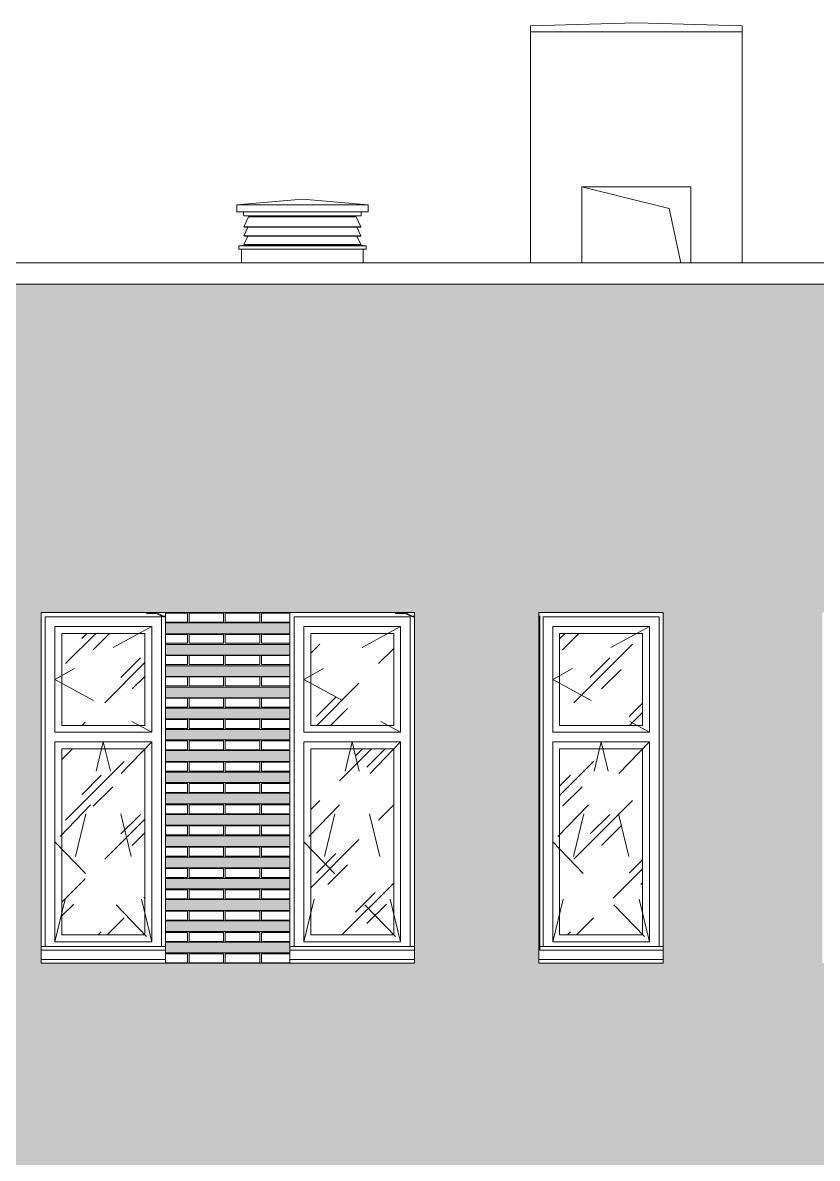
# Model space of a CAD drawing. Header units: millimetres. Extents: x 3914 to 319671, y -18248 to 19136.
# Drawn here: x 147091 to 152837, y 7454 to 15667 of the extents above; entities that cross this region are included whole.
import ezdxf

# ---------------------------------------------------------------- set-up
doc = ezdxf.new("R2010")
doc.units = ezdxf.units.MM
doc.linetypes.add('Штрих', pattern=[635, 317.5, -317.5])
for name, color, linetype, lineweight in [('A-GENM', 7, 'Continuous', 9), ('A-GLAZ', 7, 'Continuous', 9), ('A-GLAZ-1', 7, 'Continuous', 5), ('A-GLAZ-2', 7, 'Штрих', 5), ('A-ROOF', 7, 'Continuous', 9), ('A-WALL', 7, 'Continuous', 5), ('A-WALL-PATT', 7, 'Continuous', 5), ('I-WALL', 7, 'Continuous', 5), ('S-BEAM', 7, 'Continuous', 9)]:
    doc.layers.add(name, color=color, linetype=linetype, lineweight=lineweight)
pattern_1 = [(45, (66990.3, 100), (-282.8427, 282.8427), [200, -600]), (45, (66790.3, 0), (-282.8427, 282.8427), [600, -200]), (45, (67190.3, -100), (-282.8427, 282.8427), [200, -600])]

# ---------------------------------------------------------------- blocks, each defined once
blk = doc.blocks.new('парапет4 - парапет-20644611-АР2_ТР1_Фасад 1-___')
at = {"layer": 'A-GENM'}
for p, q in [((89049.9, 13930), (125390, 13930)), ((89057, 13775.9), (125382.9, 13775.9))]:
    blk.add_line(p, q, dxfattribs=at)
blk = doc.blocks.new('Окно_СКБ_1Ст_БезПР - ОК-6__л__900х2500_h_ с форточкой_Вестибюль_ залы ДОО-V64-АР2_ТР1_Фасад 1-___')
at = {"layer": 'A-GLAZ-1'}
h = blk.add_hatch(dxfattribs=at)
h.set_pattern_fill('FP_27', color=256, style=0, pattern_type=2)
h.set_pattern_definition(pattern_1)
h.paths.add_polyline_path([(108180, 10585), (108780, 10585), (108780, 11250), (108180, 11250), (108180, 10879.6)], flags=0)
h = blk.add_hatch(dxfattribs=at)
h.set_pattern_fill('FP_28', color=256, style=0, pattern_type=2)
h.set_pattern_definition(pattern_1)
h.paths.add_polyline_path([(108180, 9070), (108780, 9070), (108780, 10415), (108180, 10415), (108180, 9315.3)], flags=0)
for p, q in [((108030, 11400), (108030, 8902.5)), ((108930, 11400), (108030, 11400)), ((108060, 8985), (108060, 11370)), ((108060, 11370), (108900, 11370)), ((108900, 11370), (108900, 8985)), ((108130, 11300), (108130, 10535)), ((108130, 11300), (108830, 11300)), ((108830, 10535), (108830, 11300)), ((108930, 11247.1), (108930, 11327)), ((108180, 11250), (108180, 10585)), ((108180, 11250), (108780, 11250)), ((108780, 10585), (108780, 11250)), ((108930, 11093.1), (108930, 11170.1)), ((108930, 10939.1), (108930, 11016.1)), ((108930, 10785.1), (108930, 10862.1)), ((108930, 10633.1), (108930, 10708.1)), ((108830, 10535), (108130, 10535)), ((108180, 10585), (108780, 10585)), ((108930, 10479.1), (108930, 10556.1)), ((108130, 10465), (108130, 9020)), ((108130, 10465), (108830, 10465)), ((108830, 9020), (108830, 10465)), ((108180, 10415), (108180, 9070)), ((108180, 10415), (108780, 10415)), ((108780, 9070), (108780, 10415)), ((108930, 10324.5), (108930, 10402.1)), ((108930, 10171.1), (108930, 10247.5)), ((108930, 10016.9), (108930, 10094.1)), ((108930, 9862.9), (108930, 9939.9)), ((108930, 9708.8), (108930, 9785.9)), ((108930, 9555), (108930, 9631.8)), ((108930, 9401.5), (108930, 9478)), ((108930, 9247), (108930, 9324.5)), ((108930, 9093.1), (108930, 9170)), ((108180, 9070), (108780, 9070)), ((108130, 9020), (108830, 9020)), ((108930, 8940.4), (108930, 9016.1))]:
    blk.add_line(p, q, dxfattribs=at)
at = {"layer": 'A-GLAZ-2'}
for p, q in [((108830, 11300), (108130, 10917.5)), ((108130, 10917.5), (108830, 10535)), ((108130, 9020), (108480, 10465)), ((108830, 10465), (108130, 9742.5)), ((108830, 9020), (108480, 10465)), ((108130, 9742.5), (108830, 9020))]:
    blk.add_line(p, q, dxfattribs=at)
blk = doc.blocks.new('Окно_СКБ_1Ст_БезПР - ОК-6__л__900х2500_h_ с форточкой_Вестибюль_ залы ДОО-V84-АР2_ТР1_Фасад 1-___')
at = {"layer": 'A-GLAZ-1'}
h = blk.add_hatch(dxfattribs=at)
h.set_pattern_fill('FP_27', color=256, style=0, pattern_type=2)
h.set_pattern_definition(pattern_1)
h.paths.add_polyline_path([(110580, 10585), (110580, 11250), (109980, 11250), (109980, 10585), (110145.5, 10585)], flags=0)
h = blk.add_hatch(dxfattribs=at)
h.set_pattern_fill('FP_27', color=256, style=0, pattern_type=2)
h.set_pattern_definition(pattern_1)
h.paths.add_polyline_path([(109980, 9070), (110580, 9070), (110580, 10415), (109980, 10415), (109980, 9315.3)], flags=0)
for p, q in [((110730, 11400), (109830, 11400)), ((109860, 8985), (109860, 11370)), ((109860, 11370), (110700, 11370)), ((110700, 11370), (110700, 8985)), ((110730, 8902.5), (110730, 11400)), ((109830, 11327), (109830, 11247.1)), ((109930, 11300), (109930, 10535)), ((109930, 11300), (110630, 11300)), ((110630, 10535), (110630, 11300)), ((109830, 11170.1), (109830, 11093.1)), ((109980, 11250), (109980, 10585)), ((109980, 11250), (110580, 11250)), ((110580, 10585), (110580, 11250)), ((109830, 11016.1), (109830, 10939.1)), ((109830, 10862.1), (109830, 10785.1)), ((109830, 10708.1), (109830, 10633.1)), ((109830, 10556.1), (109830, 10479.1)), ((110630, 10535), (109930, 10535)), ((109980, 10585), (110580, 10585)), ((109930, 10465), (109930, 9020)), ((109930, 10465), (110630, 10465)), ((110630, 9020), (110630, 10465)), ((109830, 10402.1), (109830, 10324.5)), ((109980, 10415), (109980, 9070)), ((109980, 10415), (110580, 10415)), ((110580, 9070), (110580, 10415)), ((109830, 10247.5), (109830, 10171.1)), ((109830, 10094.1), (109830, 10016.9)), ((109830, 9939.9), (109830, 9862.9)), ((109830, 9785.9), (109830, 9708.8)), ((109830, 9631.8), (109830, 9555)), ((109830, 9478), (109830, 9401.5)), ((109830, 9324.5), (109830, 9247)), ((109830, 9170), (109830, 9093.1)), ((109980, 9070), (110580, 9070)), ((109830, 9016.1), (109830, 8940.4)), ((109930, 9020), (110630, 9020))]:
    blk.add_line(p, q, dxfattribs=at)
at = {"layer": 'A-GLAZ-2'}
for p, q in [((110630, 11300), (109930, 10917.5)), ((109930, 10917.5), (110630, 10535)), ((109930, 9020), (110280, 10465)), ((110630, 10465), (109930, 9742.5)), ((110630, 9020), (110280, 10465)), ((109930, 9742.5), (110630, 9020))]:
    blk.add_line(p, q, dxfattribs=at)
blk = doc.blocks.new('Окно_СКБ_1Ст_БезПР - ОК-6__л__900х2500_h_ с форточкой_Вестибюль_ залы ДОО-V87-АР2_ТР1_Фасад 1-___')
at = {"layer": 'A-GLAZ-1'}
h = blk.add_hatch(dxfattribs=at)
h.set_pattern_fill('FP_27', color=256, style=0, pattern_type=2)
h.set_pattern_definition(pattern_1)
h.paths.add_polyline_path([(112380, 10585), (112380, 11250), (111780, 11250), (111780, 10585), (112060.9, 10585)], flags=0)
h = blk.add_hatch(dxfattribs=at)
h.set_pattern_fill('FP_27', color=256, style=0, pattern_type=2)
h.set_pattern_definition(pattern_1)
h.paths.add_polyline_path([(111780, 9070), (112380, 9070), (112380, 10415), (111780, 10415), (111780, 9315.3)], flags=0)
for p, q in [((111630, 11400), (111630, 8902.5)), ((112530, 11400), (111630, 11400)), ((111660, 8985), (111660, 11370)), ((111660, 11370), (112500, 11370)), ((112500, 11370), (112500, 8985)), ((112530, 8902.5), (112530, 11400)), ((111730, 11300), (111730, 10535)), ((111730, 11300), (112430, 11300)), ((112430, 10535), (112430, 11300)), ((111780, 11250), (111780, 10585)), ((111780, 11250), (112380, 11250)), ((112380, 10585), (112380, 11250)), ((112430, 10535), (111730, 10535)), ((111780, 10585), (112380, 10585)), ((111730, 10465), (111730, 9020)), ((111730, 10465), (112430, 10465)), ((112430, 9020), (112430, 10465)), ((111780, 10415), (111780, 9070)), ((111780, 10415), (112380, 10415)), ((112380, 9070), (112380, 10415)), ((111780, 9070), (112380, 9070)), ((111730, 9020), (112430, 9020))]:
    blk.add_line(p, q, dxfattribs=at)
at = {"layer": 'A-GLAZ-2'}
for p, q in [((112430, 11300), (111730, 10917.5)), ((111730, 10917.5), (112430, 10535)), ((111730, 9020), (112080, 10465)), ((112430, 10465), (111730, 9742.5)), ((112430, 9020), (112080, 10465)), ((111730, 9742.5), (112430, 9020))]:
    blk.add_line(p, q, dxfattribs=at)
blk = doc.blocks.new('ЗВ_Общее_Ламель_СКБ_Полоса - ЗВ_Общее_Ламель_СКБ_Полоса-28279588-АР2_ТР1_Фасад 1-___')
at = {"layer": 'S-BEAM'}
for p, q in [((118635.4, 14187.5), (118606.7, 14125.9)), ((119453.3, 14125.9), (119424.6, 14187.5)), ((118606.7, 14125.9), (118611.2, 14123.7)), ((119453.3, 14125.9), (118606.7, 14125.9)), ((118611.2, 14123.7), (119448.8, 14123.7)), ((119448.8, 14123.7), (119453.3, 14125.9))]:
    blk.add_line(p, q, dxfattribs=at)
blk = doc.blocks.new('ЗВ_Общее_Ламель_СКБ_Полоса - ЗВ_Общее_Ламель_СКБ_Полоса-28280414-АР2_ТР1_Фасад 1-___')
at = {"layer": 'S-BEAM'}
for p, q in [((110314.6, 14123.7), (110343.3, 14062.1)), ((110343.3, 14062.1), (110338.8, 14060))]:
    blk.add_line(p, q, dxfattribs=at)
blk = doc.blocks.new('ЗВ_Общее_Ламель_СКБ_Полоса - ЗВ_Общее_Ламель_СКБ_Полоса-V137-АР2_ТР1_Фасад 1-___')
at = {"layer": 'S-BEAM'}
for p, q in [((109496.7, 14062.1), (109525.4, 14123.7)), ((109501.2, 14060), (109496.7, 14062.1))]:
    blk.add_line(p, q, dxfattribs=at)
blk = doc.blocks.new('ЗВ_Общее_Ламель_СКБ_Полоса - ЗВ_Общее_Ламель_СКБ_Полоса-V134-АР2_ТР1_Фасад 1-___')
at = {"layer": 'S-BEAM'}
for p, q in [((118640.5, 14262.1), (118606.7, 14189.6)), ((119419.5, 14262.1), (118640.5, 14262.1)), ((119453.3, 14189.6), (119419.5, 14262.1)), ((118606.7, 14189.6), (118611.2, 14187.5)), ((119453.3, 14189.6), (118606.7, 14189.6)), ((118611.2, 14187.5), (119448.8, 14187.5)), ((119448.8, 14187.5), (119453.3, 14189.6))]:
    blk.add_line(p, q, dxfattribs=at)
blk = doc.blocks.new('ЗВ_Общее_Ламель_СКБ_Полоса - ЗВ_Общее_Ламель_СКБ_Полоса-V138-АР2_ТР1_Фасад 1-___')
at = {"layer": 'S-BEAM'}
for p, q in [((109496.7, 14189.6), (109530.5, 14262.1)), ((109501.2, 14187.5), (109496.7, 14189.6))]:
    blk.add_line(p, q, dxfattribs=at)
blk = doc.blocks.new('ЗВ_Общее_Труба профильная_СКБ - ЗВ_Общее_Труба профильная_СКБ-28280415-АР2_ТР1_Фасад 1-___')
at = {"layer": 'S-BEAM'}
blk.add_line((110345, 14276), (110345, 14300), dxfattribs=at)
at = {"layer": 'S-BEAM', "flags": 128}
blk.add_lwpolyline([(110339, 14270), (110340.3, 14270.2), (110341.6, 14270.6), (110342.7, 14271.3), (110343.7, 14272.3), (110344.4, 14273.4), (110344.8, 14274.7), (110345, 14276)], dxfattribs=at)
blk = doc.blocks.new('ЗВ_Общее_Труба профильная_СКБ - ЗВ_Общее_Труба профильная_СКБ-28279590-АР2_ТР1_Фасад 1-___')
at = {"layer": 'S-BEAM'}
for p, q in [((118605, 14276), (118605, 14300)), ((119455, 14300), (119455, 14276)), ((118611, 14270), (119449, 14270))]:
    blk.add_line(p, q, dxfattribs=at)
at = {"layer": 'S-BEAM', "flags": 128}
for points in [[(118611, 14270), (118609.7, 14270.2), (118608.4, 14270.6), (118607.3, 14271.3), (118606.3, 14272.3), (118605.6, 14273.4), (118605.2, 14274.7), (118605, 14276)], [(119455, 14276), (119454.8, 14274.7), (119454.4, 14273.4), (119453.7, 14272.3), (119452.7, 14271.3), (119451.6, 14270.6), (119450.3, 14270.2), (119449, 14270)]]:
    blk.add_lwpolyline(points, dxfattribs=at)
blk = doc.blocks.new('ЗВ_Общее_Покрывной элемент_СКБ - ЗВ_Общее_Покрывной элемент_СКБ-28280417-АР2_ТР1_Фасад 1-___')
at = {"layer": 'S-BEAM'}
for p, q in [((109445, 14350), (109920, 14391.6)), ((109445, 14300), (109445, 14350))]:
    blk.add_line(p, q, dxfattribs=at)
blk = doc.blocks.new('ЗВ_Общее_Покрывной элемент_СКБ - ЗВ_Общее_Покрывной элемент_СКБ-V139-АР2_ТР1_Фасад 1-___')
at = {"layer": 'S-BEAM'}
for p, q in [((109920, 14391.6), (110395, 14350)), ((110395, 14350), (110395, 14300))]:
    blk.add_line(p, q, dxfattribs=at)
blk = doc.blocks.new('ЗВ_Общее_Покрывной элемент_СКБ - ЗВ_Общее_Покрывной элемент_СКБ-28280418-АР2_ТР1_Фасад 1-___')
at = {"layer": 'S-BEAM'}
for p, q in [((109920, 14391.6), (109445, 14350)), ((110395, 14350), (109920, 14391.6)), ((109445, 14350), (109445, 14300)), ((110395, 14350), (109445, 14350)), ((110395, 14300), (109445, 14300)), ((110395, 14300), (110395, 14350))]:
    blk.add_line(p, q, dxfattribs=at)
blk = doc.blocks.new('ЗВ_Общее_Отлив_СКБ - ЗВ_Общее_Отлив_СКБ-28280419-АР2_ТР1_Фасад 1-___')
at = {"layer": 'S-BEAM'}
for p, q in [((109525.5, 14060), (109460, 14053.1)), ((109460, 14053.1), (110380, 14053.1)), ((109460, 14053.1), (109460, 14028.1)), ((110314.5, 14060), (110380, 14053.1)), ((110380, 14053.1), (110380, 14028.1)), ((109460, 14028.1), (110380, 14028.1))]:
    blk.add_line(p, q, dxfattribs=at)
blk = doc.blocks.new('Фахверк_Влож_Полоса верхняя - Полоса верхняя_Фахверка-V111-АР2_ТР1_Фасад 1-___')
at = {"layer": 'A-GENM'}
for p, q in [((96944, 3000), (96944, 2995)), ((96944, 2995), (97012.8, 2995)), ((97012.8, 2995), (97064, 2970)), ((97065.2, 2975), (97014, 3000)), ((97064, 2970), (97080, 2970)), ((97080, 2975), (97065.2, 2975))]:
    blk.add_line(p, q, dxfattribs=at)
blk = doc.blocks.new('Фахверк_Влож_Полоса верхняя - Полоса верхняя_Фахверка-V119-АР2_ТР1_Фасад 1-___')
at = {"layer": 'A-GENM'}
for p, q in [((119336, 2975), (119330, 2975)), ((119330, 2970), (119336, 2970)), ((119336, 2970), (119336, 2975))]:
    blk.add_line(p, q, dxfattribs=at)
blk = doc.blocks.new('Фахверк_Влож_Уголок - Уголок_Фахверка-25655113-АР2_ТР1_Фасад 1-___')
at = {"layer": 'A-GENM'}
for p, q in [((94780, 2970), (94786, 2970)), ((94786, 2970), (94786, 558.8))]:
    blk.add_line(p, q, dxfattribs=at)
blk = doc.blocks.new('AR_Отверстие прямоугольное _в стене__БезПР - AR_Отверстие прямоугольное _в стене__БезПР-35794832-АР2_ТР1_Фасад 1-___')
at = {"layer": 'A-GLAZ-1'}
for p, q in [((112572, 14322), (111940, 14480)), ((112655.5, 13930), (112572, 14322))]:
    blk.add_line(p, q, dxfattribs=at)
blk = doc.blocks.new('WNW_Отлив - Отлив_металлический-33828275-АР2_ТР1_Фасад 1-___')
at = {"layer": 'A-GLAZ-1'}
for p, q in [((12010, 9285), (11110, 9285)), ((12010, 9260), (11110, 9260)), ((11110, 9191), (11110, 9202.5)), ((11110, 9166), (11110, 9191)), ((11110, 9191), (12010, 9191)), ((12010, 9166), (11110, 9166)), ((12010, 9195.6), (12010, 9191)), ((12010, 9191), (12010, 9166))]:
    blk.add_line(p, q, dxfattribs=at)
blk = doc.blocks.new('WNW_Отлив - Отлив_металлический-V218-АР2_ТР1_Фасад 1-___')
at = {"layer": 'A-GLAZ-1'}
for p, q in [((110730, 8985), (109830, 8985)), ((110730, 8960), (109830, 8960)), ((109830, 8891), (109830, 8895.6)), ((109830, 8866), (109830, 8891)), ((109830, 8891), (110730, 8891)), ((110730, 8902.5), (110730, 8891)), ((110730, 8891), (110730, 8866)), ((110730, 8866), (109830, 8866))]:
    blk.add_line(p, q, dxfattribs=at)
blk = doc.blocks.new('WNW_Отлив - Отлив_металлический-V216-АР2_ТР1_Фасад 1-___')
at = {"layer": 'A-GLAZ-1'}
for p, q in [((120230, 585), (119336, 585)), ((119330, 491), (119330, 502.5)), ((120230, 560), (119336, 560)), ((120230, 502.5), (120230, 491)), ((119330, 466), (119330, 491)), ((119330, 491), (120230, 491)), ((120230, 466), (119330, 466)), ((120230, 491), (120230, 466))]:
    blk.add_line(p, q, dxfattribs=at)

msp = doc.modelspace()

# ---------------------------------------------------------------- hatches: boundary and pattern name
at = {"layer": 'A-WALL-PATT'}
h = msp.add_hatch(dxfattribs=at)
h.set_pattern_fill('FP_21', color=256, style=0, pattern_type=2)
h.set_pattern_definition([(180, (164523.65, 8471), (-2e-14, -154), [125, -137]), (90, (164523.65, 8406), (-262, 2e-14), [65, -89]), (180, (164523.65, 8406), (-2e-14, -154), [125, -137]), (90, (164535.65, 8406), (-262, 2e-14), [65, -89]), (180, (164660.65, 8406), (-2e-14, -154), [125, -137]), (180, (164660.65, 8471), (-2e-14, -154), [125, -137]), (90, (164404.65, 8483), (-262, 2e-14), [65, -89]), (90, (164654.65, 8483), (-262, 2e-14), [65, -89]), (0, (164404.65, 8483), (0, -154), [250, -12]), (0, (164404.65, 8548), (0, -154), [250, -12])])
h.paths.add_polyline_path([(128303.7, 8400), (164273.7, 8400), (164273.7, 13776), (128303.7, 13774.9), (128303.7, 10879.6)], flags=0)
h.paths.add_polyline_path([(156234.4, 8866), (156223.7, 8867), (156223.7, 8900), (155173.7, 8900), (155173.7, 8866), (152873.7, 8867), (152873.7, 11400), (157123.7, 11400), (157123.7, 8866), (156771.1, 8866)], flags=0)
h.paths.add_polyline_path([(140023.7, 8866), (137323.7, 8867), (137323.7, 11400), (140023.7, 11400), (140023.7, 8867)], flags=0)
h.paths.add_polyline_path([(132516.3, 8866), (131923.7, 8867), (131923.7, 8900), (131123.7, 8900), (131123.7, 8866), (130223.7, 8867), (130223.7, 11400), (136273.7, 11400), (136273.7, 8866), (133973.7, 8867), (133973.7, 8900), (132823.7, 8900), (132823.7, 8866)], flags=0)
h.paths.add_polyline_path([(159423.7, 8866), (158523.7, 8867), (158523.7, 11400), (162923.7, 11400), (162923.7, 8866), (160623.7, 8867), (160622.7, 8900), (159423.7, 8900), (159423.7, 8867)], flags=0)
h.paths.add_polyline_path([(145508.5, 8866), (145423.7, 8867), (145423.7, 8900), (144373.7, 8900), (144373.7, 8866), (142073.7, 8867), (142073.7, 11400), (146323.7, 11400), (146323.7, 8866)], flags=0)
h.paths.add_polyline_path([(151637.6, 8866), (150823.7, 8867), (150823.7, 11400), (151723.7, 11400), (151723.7, 8866)], flags=0)
h.paths.add_polyline_path([(148123.7, 8866), (147223.7, 8867), (147223.7, 11400), (149923.7, 11400), (149923.7, 8866), (148383.1, 8866)], flags=0)
h = msp.add_hatch(dxfattribs=at)
h.set_pattern_fill('FP_95', color=256, style=0, pattern_type=2)
h.set_pattern_definition([(180, (169385.17, 15019.48), (-2e-14, -154), [125, -137]), (90, (169385.17, 14954.48), (-262, 2e-14), [65, -89]), (180, (169385.17, 14954.48), (-2e-14, -154), [125, -137]), (90, (169397.17, 14954.48), (-262, 2e-14), [65, -89]), (180, (169522.17, 14954.48), (-2e-14, -154), [125, -137]), (180, (169522.17, 15019.48), (-2e-14, -154), [125, -137]), (90, (169266.17, 15031.48), (-262, 2e-14), [65, -89]), (90, (169516.17, 15031.48), (-262, 2e-14), [65, -89]), (0, (169266.17, 15031.48), (0, -154), [250, -12]), (0, (169266.17, 15096.48), (0, -154), [250, -12])])
h.paths.add_polyline_path([(131123.7, 8900), (131923.7, 8900), (131923.7, 11400), (131123.7, 11400), (131123.7, 8902.5)], flags=0)
h.paths.add_polyline_path([(149009.1, 8940.4), (149023.7, 8940.4), (149023.7, 9016.1), (148123.7, 9016.1), (148123.7, 8940.4), (148573.1, 8940.4)], flags=0)
h.paths.add_polyline_path([(138223.7, 8942.4), (139123.7, 8942.4), (139123.7, 9018.1), (138223.7, 9018.1)], flags=0)
h.paths.add_polyline_path([(149023.7, 9093.1), (149023.7, 9170), (148123.7, 9170), (148123.7, 9093.1), (148954.1, 9093.1)], flags=0)
h.paths.add_polyline_path([(139123.7, 9095.1), (139123.7, 9172), (138223.7, 9172), (138223.7, 9095.1), (139053.4, 9095.1)], flags=0)
h.paths.add_polyline_path([(148123.7, 9247), (149023.7, 9247), (149023.7, 9324.5), (148123.7, 9324.5), (148123.7, 9315.3)], flags=0)
h.paths.add_polyline_path([(138613.3, 9249), (139123.7, 9249), (139123.7, 9326.5), (138223.7, 9326.5), (138223.7, 9249)], flags=0)
h.paths.add_polyline_path([(148843.1, 9401.5), (149023.7, 9401.5), (149023.7, 9478), (148123.7, 9478), (148123.7, 9401.5), (148573.1, 9401.5)], flags=0)
h.paths.add_polyline_path([(138613.3, 9403.5), (139123.7, 9403.5), (139123.7, 9480), (138223.7, 9480), (138223.7, 9403.5)], flags=0)
h.paths.add_polyline_path([(148573.1, 9555), (149023.7, 9555), (149023.7, 9631.8), (148123.7, 9631.8), (148123.7, 9555)], flags=0)
h.paths.add_polyline_path([(138223.7, 9557), (139123.7, 9557), (139123.7, 9633.8), (138223.7, 9633.8)], flags=0)
h.paths.add_polyline_path([(148573.1, 9708.8), (149023.7, 9708.8), (149023.7, 9785.9), (148123.7, 9785.9), (148123.7, 9708.8)], flags=0)
h.paths.add_polyline_path([(138223.7, 9710.8), (139123.7, 9710.8), (139123.7, 9787.9), (138223.7, 9787.9)], flags=0)
h.paths.add_polyline_path([(149023.7, 9862.9), (149023.7, 9939.9), (148123.7, 9939.9), (148123.7, 9862.9), (148956.1, 9862.9)], flags=0)
h.paths.add_polyline_path([(138996.4, 9864.9), (139123.7, 9864.9), (139123.7, 9941.9), (138223.7, 9941.9), (138223.7, 9864.9), (138776.3, 9864.9)], flags=0)
h.paths.add_polyline_path([(148621.6, 10016.9), (149023.7, 10016.9), (149023.7, 10094.1), (148123.7, 10094.1), (148123.7, 10016.9), (148573.1, 10016.9)], flags=0)
h.paths.add_polyline_path([(138613.3, 10018.9), (139123.7, 10018.9), (139123.7, 10096.1), (138223.7, 10096.1), (138223.7, 10018.9)], flags=0)
h.paths.add_polyline_path([(148573.1, 10171.1), (149023.7, 10171.1), (149023.7, 10247.5), (148123.7, 10247.5), (148123.7, 10171.1), (148566, 10171.1)], flags=0)
h.paths.add_polyline_path([(138223.7, 10173.1), (139123.7, 10173.1), (139123.7, 10249.5), (138223.7, 10249.5)], flags=0)
h.paths.add_polyline_path([(149023.7, 10324.5), (149023.7, 10402.1), (148123.7, 10402.1), (148123.7, 10324.5), (148573.1, 10324.5)], flags=0)
h.paths.add_polyline_path([(138610.1, 10326.5), (139123.7, 10326.5), (139123.7, 10404.1), (138223.7, 10404.1), (138223.7, 10326.5)], flags=0)
h.paths.add_polyline_path([(149023.7, 10479.1), (149023.7, 10556.1), (148123.7, 10556.1), (148123.7, 10479.1), (148573.1, 10479.1)], flags=0)
h.paths.add_polyline_path([(138613.3, 10481.1), (139123.7, 10481.1), (139123.7, 10558.1), (138223.7, 10558.1), (138223.7, 10481.1), (138554.4, 10481.1)], flags=0)
h.paths.add_polyline_path([(149023.7, 10633.1), (149023.7, 10708.1), (148123.7, 10708.1), (148123.7, 10633.1), (148956.1, 10633.1)], flags=0)
h.paths.add_polyline_path([(138613.3, 10635.1), (139123.7, 10635.1), (139123.7, 10710.1), (138223.7, 10710.1), (138223.7, 10635.1), (138499, 10635.1)], flags=0)
h.paths.add_polyline_path([(148956.1, 10785.1), (149023.7, 10785.1), (149023.7, 10862.1), (148123.7, 10862.1), (148123.7, 10785.1), (148573.1, 10785.1)], flags=0)
h.paths.add_polyline_path([(138996.4, 10787.1), (139123.7, 10787.1), (139123.7, 10864.1), (138223.7, 10864.1), (138223.7, 10787.1), (138613.3, 10787.1)], flags=0)
h.paths.add_polyline_path([(148573.1, 10939.1), (149023.7, 10939.1), (149023.7, 11016.1), (148123.7, 11016.1), (148123.7, 10939.1), (148289.6, 10939.1)], flags=0)
h.paths.add_polyline_path([(138223.7, 10941.1), (139123.7, 10941.1), (139123.7, 11018.1), (138223.7, 11018.1)], flags=0)
h.paths.add_polyline_path([(149023.7, 11093.1), (149023.7, 11170.1), (148123.7, 11170.1), (148123.7, 11093.1), (148956.1, 11093.1)], flags=0)
h.paths.add_polyline_path([(138996.4, 11095.1), (139123.7, 11095.1), (139123.7, 11172.1), (138223.7, 11172.1), (138223.7, 11095.1), (138613.3, 11095.1)], flags=0)
h.paths.add_polyline_path([(149023.7, 11247.1), (149023.7, 11327), (148123.7, 11327), (148123.7, 11247.1), (148956.1, 11247.1)], flags=0)
h.paths.add_polyline_path([(138223.7, 11249.1), (139123.7, 11249.1), (139123.7, 11329), (138223.7, 11329)], flags=0)
h = msp.add_hatch(dxfattribs=at)
h.set_pattern_fill('FP_72', color=256, style=0, pattern_type=2)
h.set_pattern_definition([(180, (148543.38, 8471.04), (-2e-14, -154), [125, -137]), (90, (148543.38, 8406.04), (-262, 2e-14), [65, -89]), (180, (148543.38, 8406.04), (-2e-14, -154), [125, -137]), (90, (148555.38, 8406.04), (-262, 2e-14), [65, -89]), (180, (148680.38, 8406.04), (-2e-14, -154), [125, -137]), (180, (148680.38, 8471.04), (-2e-14, -154), [125, -137]), (90, (148424.38, 8483.04), (-262, 2e-14), [65, -89]), (90, (148674.38, 8483.04), (-262, 2e-14), [65, -89]), (0, (148424.38, 8483.04), (0, -154), [250, -12]), (0, (148424.38, 8548.04), (0, -154), [250, -12])])
h.paths.add_polyline_path([(148573.1, 8866), (149023.7, 8867), (149023.7, 8940.4), (148123.7, 8940.4), (148123.7, 8866)], flags=0)
h.paths.add_polyline_path([(148123.7, 9016.1), (149023.7, 9016.1), (149023.7, 9093.1), (148123.7, 9093.1)], flags=0)
h.paths.add_polyline_path([(149023.7, 9170), (149023.7, 9247), (148123.7, 9247), (148123.7, 9170), (148573.1, 9170)], flags=0)
h.paths.add_polyline_path([(148956.1, 9324.5), (149023.7, 9324.5), (149023.7, 9401.5), (148123.7, 9401.5), (148123.7, 9324.5), (148573.1, 9324.5)], flags=0)
h.paths.add_polyline_path([(148956.1, 9478), (149023.7, 9478), (149023.7, 9555), (148123.7, 9555), (148123.7, 9478), (148573.1, 9478)], flags=0)
h.paths.add_polyline_path([(148123.7, 9631.8), (149023.7, 9631.8), (149023.7, 9708.8), (148123.7, 9708.8)], flags=0)
h.paths.add_polyline_path([(148573.1, 9785.9), (149023.7, 9785.9), (149023.7, 9862.9), (148123.7, 9862.9), (148123.7, 9785.9)], flags=0)
h.paths.add_polyline_path([(148573.1, 9939.9), (149023.7, 9939.9), (149023.7, 10016.9), (148123.7, 10016.9), (148123.7, 9939.9)], flags=0)
h.paths.add_polyline_path([(148573.1, 10094.1), (149023.7, 10094.1), (149023.7, 10171.1), (148123.7, 10171.1), (148123.7, 10094.1)], flags=0)
h.paths.add_polyline_path([(149023.7, 10247.5), (149023.7, 10324.5), (148123.7, 10324.5), (148123.7, 10247.5), (148573.1, 10247.5)], flags=0)
h.paths.add_polyline_path([(148573.1, 10402.1), (149023.7, 10402.1), (149023.7, 10479.1), (148123.7, 10479.1), (148123.7, 10402.1)], flags=0)
h.paths.add_polyline_path([(149023.7, 10556.1), (149023.7, 10633.1), (148123.7, 10633.1), (148123.7, 10556.1), (148956.1, 10556.1)], flags=0)
h.paths.add_polyline_path([(148956.1, 10708.1), (149023.7, 10708.1), (149023.7, 10785.1), (148123.7, 10785.1), (148123.7, 10708.1), (148573.1, 10708.1)], flags=0)
h.paths.add_polyline_path([(149023.7, 10862.1), (149023.7, 10939.1), (148123.7, 10939.1), (148123.7, 10862.1), (148956.1, 10862.1)], flags=0)
h.paths.add_polyline_path([(148573.1, 11016.1), (149023.7, 11016.1), (149023.7, 11093.1), (148123.7, 11093.1), (148123.7, 11016.1)], flags=0)
h.paths.add_polyline_path([(148956.1, 11170.1), (149023.7, 11170.1), (149023.7, 11247.1), (148123.7, 11247.1), (148123.7, 11170.1), (148573.1, 11170.1)], flags=0)
h.paths.add_polyline_path([(149023.7, 11327), (149023.7, 11400), (148123.7, 11400), (148123.7, 11327), (148573.1, 11327)], flags=0)
h = msp.add_hatch(dxfattribs=at)
h.set_pattern_fill('FP_17', color=256, style=0, pattern_type=2)
h.set_pattern_definition([(180, (164523.65, 4271), (-2e-14, -154), [125, -137]), (90, (164523.65, 4206), (-262, 2e-14), [65, -89]), (180, (164523.65, 4206), (-2e-14, -154), [125, -137]), (90, (164535.65, 4206), (-262, 2e-14), [65, -89]), (180, (164660.65, 4206), (-2e-14, -154), [125, -137]), (180, (164660.65, 4271), (-2e-14, -154), [125, -137]), (90, (164404.65, 4283), (-262, 2e-14), [65, -89]), (90, (164654.65, 4283), (-262, 2e-14), [65, -89]), (0, (164404.65, 4283), (0, -154), [250, -12]), (0, (164404.65, 4348), (0, -154), [250, -12])])
h.paths.add_polyline_path([(128303.7, 4200), (164273.7, 4200), (164273.7, 8400), (128303.7, 8400), (128303.7, 4622.4)], flags=0)
h.paths.add_polyline_path([(152873.7, 4666), (152873.7, 4700), (151723.7, 4700), (151723.7, 4666), (149423.7, 4667), (149423.7, 7200), (153773.7, 7200), (153773.7, 4666), (153169.8, 4666)], flags=0)
h.paths.add_polyline_path([(148123.7, 4666), (147223.7, 4667), (147223.7, 7200), (148123.7, 7200), (148123.7, 4667)], flags=0)
h.paths.add_polyline_path([(134426.9, 4666), (131923.7, 4667), (131923.7, 7200), (134873.7, 7200), (134873.7, 4666), (134782.7, 4666)], flags=0)
h.paths.add_polyline_path([(162923.7, 4666), (162023.7, 4667), (162023.7, 7200), (162923.7, 7200), (162923.7, 4667)], flags=0)
h.paths.add_polyline_path([(161223.7, 4666), (158523.7, 4667), (158523.7, 7200), (161223.7, 7200), (161223.7, 4667)], flags=0)
h.paths.add_polyline_path([(139123.7, 4666), (139123.7, 4700), (138223.7, 4700), (138223.7, 4666), (135923.7, 4667), (135923.7, 7200), (140023.7, 7200), (140023.7, 4666), (139226.7, 4666)], flags=0)
h.paths.add_polyline_path([(130931.9, 4666), (130223.7, 4667), (130223.7, 7200), (131123.7, 7200), (131123.7, 4666)], flags=0)
h.paths.add_polyline_path([(142954.7, 4666), (142073.7, 4667), (142073.7, 7200), (146323.7, 7200), (146323.7, 4666), (144023.7, 4667), (144023.1, 4700), (142973.7, 4700), (142973.7, 4666)], flags=0)
h.paths.add_polyline_path([(157123.7, 4666), (154823.7, 4667), (154823.7, 7200), (157123.7, 7200), (157123.7, 4667)], flags=0)

# ---------------------------------------------------------------- linework, layer by layer
at = {"layer": 'A-ROOF'}
for p, q in [((151528.7, 15667), (150763.7, 15644)), ((150763.7, 15600), (150763.7, 15644)), ((152293.7, 15644), (151528.7, 15667)), ((152293.7, 15600), (152293.7, 15644)), ((150763.7, 15600), (152293.7, 15600))]:
    msp.add_line(p, q, dxfattribs=at)
at = {"layer": 'A-WALL'}
for p, q in [((150763.7, 13930), (150763.7, 15600)), ((152293.7, 13930), (152293.7, 15600)), ((151133.7, 13930), (151133.7, 14480)), ((151133.7, 14480), (151923.7, 14480)), ((151923.7, 14480), (151923.7, 13930)), ((148673.7, 13930), (148673.7, 14028.1)), ((149553.7, 14028.1), (149553.7, 13930)), ((147223.7, 8902.5), (147223.7, 11400)), ((147223.7, 11400), (148123.7, 11400)), ((149023.7, 11400), (149923.7, 11400)), ((149923.7, 11400), (149923.7, 8902.5)), ((150823.7, 11400), (151723.7, 11400)), ((150823.7, 8902.5), (150823.7, 11400)), ((151723.7, 11400), (151723.7, 8902.5)), ((148123.7, 11327), (148123.7, 11247.1)), ((149023.7, 11247.1), (149023.7, 11327)), ((148123.7, 11170.1), (148123.7, 11093.1)), ((149023.7, 11093.1), (149023.7, 11170.1)), ((148123.7, 11016.1), (148123.7, 10939.1)), ((149023.7, 10939.1), (149023.7, 11016.1)), ((148123.7, 10862.1), (148123.7, 10785.1)), ((149023.7, 10785.1), (149023.7, 10862.1)), ((148123.7, 10708.1), (148123.7, 10633.1)), ((149023.7, 10633.1), (149023.7, 10708.1)), ((148123.7, 10556.1), (148123.7, 10479.1)), ((149023.7, 10479.1), (149023.7, 10556.1)), ((148123.7, 10402.1), (148123.7, 10324.5)), ((149023.7, 10324.5), (149023.7, 10402.1)), ((148123.7, 10247.5), (148123.7, 10171.1)), ((149023.7, 10171.1), (149023.7, 10247.5)), ((148123.7, 10094.1), (148123.7, 10016.9)), ((149023.7, 10016.9), (149023.7, 10094.1)), ((148123.7, 9939.9), (148123.7, 9862.9)), ((149023.7, 9862.9), (149023.7, 9939.9)), ((148123.7, 9785.9), (148123.7, 9708.8)), ((149023.7, 9708.8), (149023.7, 9785.9)), ((148123.7, 9631.8), (148123.7, 9555)), ((149023.7, 9555), (149023.7, 9631.8)), ((148123.7, 9478), (148123.7, 9401.5)), ((149023.7, 9401.5), (149023.7, 9478)), ((148123.7, 9324.5), (148123.7, 9247)), ((149023.7, 9247), (149023.7, 9324.5)), ((148123.7, 9170), (148123.7, 9093.1)), ((149023.7, 9093.1), (149023.7, 9170)), ((148123.7, 9016.1), (148123.7, 8940.4)), ((149023.7, 8940.4), (149023.7, 9016.1))]:
    msp.add_line(p, q, dxfattribs=at)
at = {"layer": 'I-WALL'}
for p, q in [((149023.7, 11400), (148123.7, 11400)), ((148123.7, 11400), (148123.7, 11327)), ((149023.7, 11327), (149023.7, 11400)), ((148123.7, 11327), (149023.7, 11327)), ((149023.7, 11247.1), (148123.7, 11247.1)), ((148123.7, 11247.1), (148123.7, 11170.1)), ((148123.7, 11170.1), (149023.7, 11170.1)), ((149023.7, 11170.1), (149023.7, 11247.1)), ((149023.7, 11093.1), (148123.7, 11093.1)), ((148123.7, 11093.1), (148123.7, 11016.1)), ((149023.7, 11016.1), (149023.7, 11093.1)), ((148123.7, 11016.1), (149023.7, 11016.1)), ((149023.7, 10939.1), (148123.7, 10939.1)), ((148123.7, 10939.1), (148123.7, 10862.1)), ((149023.7, 10862.1), (149023.7, 10939.1)), ((148123.7, 10862.1), (149023.7, 10862.1)), ((149023.7, 10785.1), (148123.7, 10785.1)), ((148123.7, 10785.1), (148123.7, 10708.1)), ((149023.7, 10708.1), (149023.7, 10785.1)), ((148123.7, 10708.1), (149023.7, 10708.1)), ((149023.7, 10633.1), (148123.7, 10633.1)), ((148123.7, 10633.1), (148123.7, 10556.1)), ((149023.7, 10556.1), (149023.7, 10633.1)), ((148123.7, 10556.1), (149023.7, 10556.1)), ((149023.7, 10479.1), (148123.7, 10479.1)), ((148123.7, 10479.1), (148123.7, 10402.1)), ((149023.7, 10402.1), (149023.7, 10479.1)), ((148123.7, 10402.1), (149023.7, 10402.1)), ((149023.7, 10324.5), (148123.7, 10324.5)), ((148123.7, 10324.5), (148123.7, 10247.5)), ((149023.7, 10247.5), (149023.7, 10324.5)), ((148123.7, 10247.5), (149023.7, 10247.5)), ((149023.7, 10171.1), (148123.7, 10171.1)), ((148123.7, 10171.1), (148123.7, 10094.1)), ((149023.7, 10094.1), (149023.7, 10171.1)), ((148123.7, 10094.1), (149023.7, 10094.1)), ((149023.7, 10016.9), (148123.7, 10016.9)), ((148123.7, 10016.9), (148123.7, 9939.9)), ((148123.7, 9939.9), (149023.7, 9939.9)), ((149023.7, 9939.9), (149023.7, 10016.9)), ((149023.7, 9862.9), (148123.7, 9862.9)), ((148123.7, 9862.9), (148123.7, 9785.9)), ((149023.7, 9785.9), (149023.7, 9862.9)), ((148123.7, 9785.9), (149023.7, 9785.9)), ((149023.7, 9708.8), (148123.7, 9708.8)), ((148123.7, 9708.8), (148123.7, 9631.8)), ((149023.7, 9631.8), (149023.7, 9708.8)), ((148123.7, 9631.8), (149023.7, 9631.8)), ((149023.7, 9555), (148123.7, 9555)), ((148123.7, 9555), (148123.7, 9478)), ((149023.7, 9478), (149023.7, 9555)), ((148123.7, 9478), (149023.7, 9478)), ((149023.7, 9401.5), (148123.7, 9401.5)), ((148123.7, 9401.5), (148123.7, 9324.5)), ((149023.7, 9324.5), (149023.7, 9401.5)), ((148123.7, 9324.5), (149023.7, 9324.5)), ((149023.7, 9247), (148123.7, 9247)), ((148123.7, 9247), (148123.7, 9170)), ((149023.7, 9170), (149023.7, 9247)), ((148123.7, 9170), (149023.7, 9170)), ((149023.7, 9093.1), (148123.7, 9093.1)), ((148123.7, 9093.1), (148123.7, 9016.1)), ((149023.7, 9016.1), (149023.7, 9093.1)), ((148123.7, 9016.1), (149023.7, 9016.1)), ((149023.7, 8940.4), (148123.7, 8940.4)), ((148123.7, 8940.4), (148123.7, 8895.6)), ((149023.7, 8895.6), (149023.7, 8940.4)), ((148123.7, 8866), (149023.7, 8866))]:
    msp.add_line(p, q, dxfattribs=at)

# ---------------------------------------------------------------- block references
at = {"layer": 'A-GENM'}
for name, p in [('парапет4 - парапет-20644611-АР2_ТР1_Фасад 1-___', (39193.7, 0)), ('Фахверк_Влож_Полоса верхняя - Полоса верхняя_Фахверка-V111-АР2_ТР1_Фасад 1-___', (51043.7, 8400)), ('Фахверк_Влож_Полоса верхняя - Полоса верхняя_Фахверка-V111-АР2_ТР1_Фасад 1-___', (52843.7, 8400)), ('Фахверк_Влож_Полоса верхняя - Полоса верхняя_Фахверка-V119-АР2_ТР1_Фасад 1-___', (31493.7, 8400)), ('Фахверк_Влож_Уголок - Уголок_Фахверка-25655113-АР2_ТР1_Фасад 1-___', (56043.7, 8400))]:
    msp.add_blockref(name, p, dxfattribs=at)
at = {"layer": 'A-GLAZ'}
for name, p in [('AR_Отверстие прямоугольное _в стене__БезПР - AR_Отверстие прямоугольное _в стене__БезПР-35794832-АР2_ТР1_Фасад 1-___', (39193.7, 0)), ('Окно_СКБ_1Ст_БезПР - ОК-6__л__900х2500_h_ с форточкой_Вестибюль_ залы ДОО-V64-АР2_ТР1_Фасад 1-___', (39193.7, 0)), ('Окно_СКБ_1Ст_БезПР - ОК-6__л__900х2500_h_ с форточкой_Вестибюль_ залы ДОО-V84-АР2_ТР1_Фасад 1-___', (39193.7, 0)), ('Окно_СКБ_1Ст_БезПР - ОК-6__л__900х2500_h_ с форточкой_Вестибюль_ залы ДОО-V87-АР2_ТР1_Фасад 1-___', (39193.7, 0)), ('WNW_Отлив - Отлив_металлический-33828275-АР2_ТР1_Фасад 1-___', (136113.7, -300)), ('WNW_Отлив - Отлив_металлический-V218-АР2_ТР1_Фасад 1-___', (39193.7, 0)), ('WNW_Отлив - Отлив_металлический-V216-АР2_ТР1_Фасад 1-___', (31493.7, 8400))]:
    msp.add_blockref(name, p, dxfattribs=at)
at = {"layer": 'S-BEAM'}
for name, p in [('ЗВ_Общее_Покрывной элемент_СКБ - ЗВ_Общее_Покрывной элемент_СКБ-28280417-АР2_ТР1_Фасад 1-___', (39193.7, 0)), ('ЗВ_Общее_Покрывной элемент_СКБ - ЗВ_Общее_Покрывной элемент_СКБ-28280418-АР2_ТР1_Фасад 1-___', (39193.7, 0)), ('ЗВ_Общее_Покрывной элемент_СКБ - ЗВ_Общее_Покрывной элемент_СКБ-V139-АР2_ТР1_Фасад 1-___', (39193.7, 0)), ('ЗВ_Общее_Труба профильная_СКБ - ЗВ_Общее_Труба профильная_СКБ-28279590-АР2_ТР1_Фасад 1-___', (30083.7, 0)), ('ЗВ_Общее_Труба профильная_СКБ - ЗВ_Общее_Труба профильная_СКБ-28280415-АР2_ТР1_Фасад 1-___', (39193.7, 0)), ('ЗВ_Общее_Ламель_СКБ_Полоса - ЗВ_Общее_Ламель_СКБ_Полоса-V134-АР2_ТР1_Фасад 1-___', (30083.7, 0)), ('ЗВ_Общее_Ламель_СКБ_Полоса - ЗВ_Общее_Ламель_СКБ_Полоса-V138-АР2_ТР1_Фасад 1-___', (39193.7, 0)), ('ЗВ_Общее_Ламель_СКБ_Полоса - ЗВ_Общее_Ламель_СКБ_Полоса-28279588-АР2_ТР1_Фасад 1-___', (30083.7, 0)), ('ЗВ_Общее_Отлив_СКБ - ЗВ_Общее_Отлив_СКБ-28280419-АР2_ТР1_Фасад 1-___', (39193.7, 0)), ('ЗВ_Общее_Ламель_СКБ_Полоса - ЗВ_Общее_Ламель_СКБ_Полоса-V137-АР2_ТР1_Фасад 1-___', (39193.7, 0)), ('ЗВ_Общее_Ламель_СКБ_Полоса - ЗВ_Общее_Ламель_СКБ_Полоса-28279588-АР2_ТР1_Фасад 1-___', (30083.7, -63.7)), ('ЗВ_Общее_Ламель_СКБ_Полоса - ЗВ_Общее_Ламель_СКБ_Полоса-28280414-АР2_ТР1_Фасад 1-___', (39193.7, 0))]:
    msp.add_blockref(name, p, dxfattribs=at)

doc.saveas('drawing.dxf')
